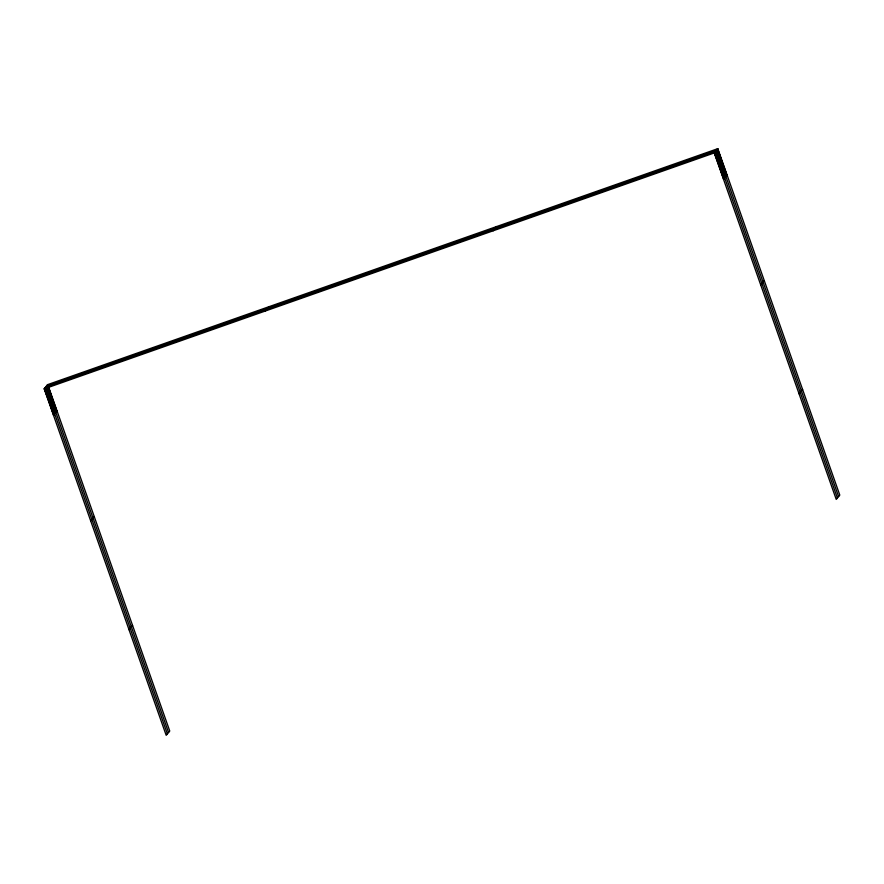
<?xml version="1.0" encoding="UTF-8"?>
<svg xmlns="http://www.w3.org/2000/svg" width="884" height="884" viewBox="0 0 884 884"><rect width="100%" height="100%" fill="white"/><g stroke="black" fill="none" stroke-linecap="round" stroke-linejoin="round"><path stroke-width="1.33" d="M47.758 384.584L169.761 731.046L166.203 735.333L44.2 388.883L47.758 384.584L717.797 148.667L839.8 495.117L836.242 499.416L714.239 152.954L717.797 148.667M53.449 415.16L57.007 410.861M90.665 520.82L94.212 516.521M265.31 311.024L268.869 306.737M128.998 629.673L132.556 625.386M493.128 230.812L496.675 226.514M723.488 179.231L727.046 174.944M760.704 284.891L764.251 280.604M799.037 393.756L802.595 389.457M44.2 388.883L714.239 152.954M717.62 148.877L726.869 175.154M717.443 149.076L726.703 175.352M717.278 149.285L726.526 175.562M717.101 149.495L726.361 175.772M716.924 149.705L726.184 175.982M716.758 149.915L726.007 176.192M838.596 496.576L716.581 150.125L46.543 386.043L168.557 732.505M716.416 150.324L725.665 176.601M716.25 150.523L725.499 176.8M716.084 150.733L725.333 177.01M715.918 150.932L725.167 177.209M715.742 151.131L725.002 177.408M715.576 151.341L724.836 177.618M837.413 498.001L715.41 151.54L45.371 387.457L167.385 733.919M715.244 151.739L724.493 178.016M715.079 151.949L724.327 178.225M714.913 152.147L724.162 178.424M714.736 152.346L723.996 178.623M714.57 152.545L723.83 178.822M714.405 152.755L723.653 179.032M47.581 384.794L56.841 411.071M47.404 385.004L56.664 411.281M47.239 385.214L56.488 411.491M47.062 385.424L56.322 411.701M46.896 385.634L56.145 411.9M46.719 385.833L55.968 412.11M46.377 386.253L55.637 412.53M46.211 386.452L55.46 412.729M46.045 386.651L55.294 412.927M45.88 386.849L55.128 413.126M45.703 387.059L54.963 413.336M45.537 387.258L54.797 413.535M45.206 387.667L54.454 413.944M45.04 387.866L54.289 414.143M44.874 388.065L54.123 414.342M44.697 388.275L53.957 414.552M44.531 388.474L53.791 414.751M44.366 388.673L53.626 414.95"/></g></svg>
